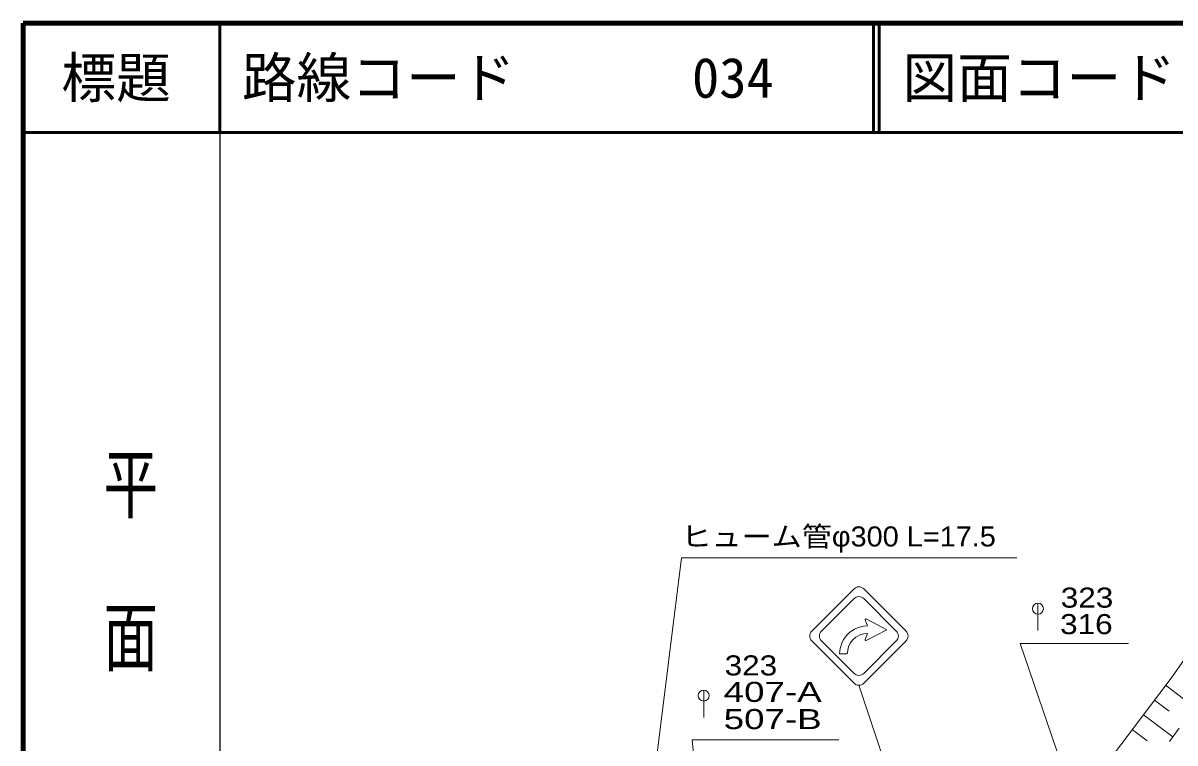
# Model space of a CAD drawing. Units: millimetres, scale not verified. Extents: x 40000 to 680000, y 20000 to 380000.
# Drawn here: x 40000 to 145290, y 314180 to 380000 of the extents above; entities that cross this region are included whole.
import ezdxf
from ezdxf.enums import TextEntityAlignment as Align

# ---------------------------------------------------------------- set-up
doc = ezdxf.new("R2010")
doc.units = ezdxf.units.MM
doc.header["$LTSCALE"] = 1000
for name, color, linetype, lineweight in [('M-STR-HTXT', 7, 'Continuous', 13), ('M-STR-STRC', 7, 'Continuous', 13), ('M-TTL', 2, 'Continuous', 140), ('M-TTL-BAND', 7, 'Continuous', 25), ('M-TTL-LINE', 7, 'Continuous', 50), ('M-WORK', 1, 'Continuous', 13)]:
    doc.layers.add(name, color=color, linetype=linetype, lineweight=lineweight)
doc.layers.add('M-TTL-TXT', color=7, linetype='Continuous')
doc.styles.add('@ＭＳ ゴシック', font='')
doc.styles.add('ＭＳ ゴシック', font='')
doc.styles.add('ＭＳ Ｐゴシック', font='')
doc.styles.get('@ＭＳ ゴシック').set_extended_font_data('@MS Gothic')
doc.styles.get('ＭＳ ゴシック').set_extended_font_data('MS Gothic')
doc.styles.get('ＭＳ Ｐゴシック').set_extended_font_data('MS PGothic')

msp = doc.modelspace()

# ---------------------------------------------------------------- linework, layer by layer
at = {"layer": 'M-STR-HTXT'}
msp.add_lwpolyline([(93277, 275580), (100179, 331094), (130843, 331094)], dxfattribs=at)
at = {"layer": 'M-STR-STRC'}
for p, q in [((115957, 328267), (112093, 324402)), ((116848, 328267), (120713, 324402)), ((115957, 327376), (112984, 324402)), ((119822, 324402), (116848, 327376)), ((117194, 324890), (116988, 325442)), ((117076, 325520), (118958, 324538)), ((115567, 324306), (115294, 324045)), ((115985, 324587), (115567, 324306)), ((116330, 324740), (115985, 324587)), ((116818, 324863), (116330, 324740)), ((117194, 324890), (116818, 324863)), ((117076, 323555), (118958, 324538)), ((112093, 323511), (115957, 319646)), ((115957, 320537), (112984, 323511)), ((114827, 323303), (114683, 322821)), ((114995, 323641), (114827, 323303)), ((115294, 324045), (114995, 323641)), ((115615, 323302), (115452, 322963)), ((115845, 323602), (115615, 323302)), ((116130, 323849), (115845, 323602)), ((116459, 324033), (116130, 323849)), ((116819, 324146), (116459, 324033)), ((117194, 324185), (116819, 324146)), ((120713, 323511), (116848, 319646)), ((119822, 323511), (116848, 320537)), ((117194, 324185), (116988, 323633)), ((114683, 322821), (114636, 322333)), ((114636, 322333), (115341, 322333)), ((115452, 322963), (115341, 322333)), ((116399, 319462), (123319, 298807))]:
    msp.add_line(p, q, dxfattribs=at)
for centre, radius, start, end in [((116403, 327821), 630, 45, 135), ((116403, 326930), 630, 45, 135.00015), ((117047, 325464), 63, 62.44717, 200.55603), ((112538, 323956), 630, 135, 225), ((113429, 323956), 630, 135.00016, 224.99989), ((119377, 323956), 630, 314.99995, 45), ((120267, 323956), 630, 315, 45), ((117047, 323611), 63, 159.44395, 297.55281), ((116403, 320983), 630, 224.99989, 314.99995), ((116403, 320092), 630, 225, 315)]:
    msp.add_arc(centre, radius, start, end, dxfattribs=at)
at = {"layer": 'M-TTL'}
for p, q in [((40000, 380000), (40000, 20000)), ((680000, 380000), (40000, 380000))]:
    msp.add_line(p, q, dxfattribs=at)
at = {"layer": 'M-TTL-BAND'}
msp.add_line((58000, 370000), (58000, 20000), dxfattribs=at)
at = {"layer": 'M-TTL-LINE'}
for p, q in [((58000, 380000), (58000, 370000)), ((117750, 380000), (117750, 370000)), ((118250, 380000), (118250, 370000)), ((40000, 370000), (680000, 370000))]:
    msp.add_line(p, q, dxfattribs=at)
at = {"layer": 'M-WORK'}
for p, q in [((132764, 324456), (132764, 326956)), ((144430, 319451), (147084, 317455)), ((102212, 316512), (102212, 319012)), ((143418, 318106), (144763, 317094)), ((142406, 316761), (145097, 314737)), ((141380, 315397), (142744, 314371)), ((145681, 315537), (144796, 314326))]:
    msp.add_line(p, q, dxfattribs=at)
for points in [[(155998, 335941), (145024, 320241), (135651, 307781), (114762, 300037), (91438, 291539), (89046, 291483), (86193, 293398), (78316, 301717)], [(137365, 305067), (131148, 323276), (141046, 323276)], [(103461, 291274), (101146, 314478), (114563, 314478)]]:
    msp.add_lwpolyline(points, dxfattribs=at)
for centre in [(132764, 326456), (102212, 318512)]:
    msp.add_circle(centre, 500, dxfattribs=at)

# ---------------------------------------------------------------- texts
at = {"layer": 'M-STR-HTXT', "style": 'ＭＳ Ｐゴシック', "width": 1.1}
msp.add_text('ヒューム管φ300 L=17.5', height=1833, dxfattribs=at).set_placement((100179, 331594), align=Align.BOTTOM_LEFT)
at = {"layer": 'M-TTL-BAND', "style": '@ＭＳ ゴシック', "width": 1.4}
msp.add_text('平  面  図', height=3666, rotation=270, dxfattribs=at).set_placement((49777, 306475), align=Align.MIDDLE_RIGHT)
at = {"layer": 'M-TTL-TXT', "style": 'ＭＳ ゴシック'}
msp.add_text('標題', height=3666, dxfattribs=at).set_placement((48500, 375000), align=Align.MIDDLE_CENTER)
for s, p in [('路線コード', (60000, 375000)), ('図面コード', (120380, 375000)), ('034', (101142, 375000))]:
    msp.add_text(s, height=3666, dxfattribs=at).set_placement(p, align=Align.MIDDLE_LEFT)
at = {"layer": 'M-WORK', "style": 'ＭＳ Ｐゴシック'}
for s, width, p in [('323', 1.2, (137254, 326002)), ('316', 1.2, (137192, 323579)), ('323', 1.2, (106530, 319804)), ('407-A', 1.4, (108517, 317382)), ('507-B', 1.4, (108517, 314897))]:
    msp.add_text(s, height=1833, dxfattribs=dict(at, width=width)).set_placement(p, align=Align.BOTTOM_CENTER)

doc.saveas('drawing.dxf')
